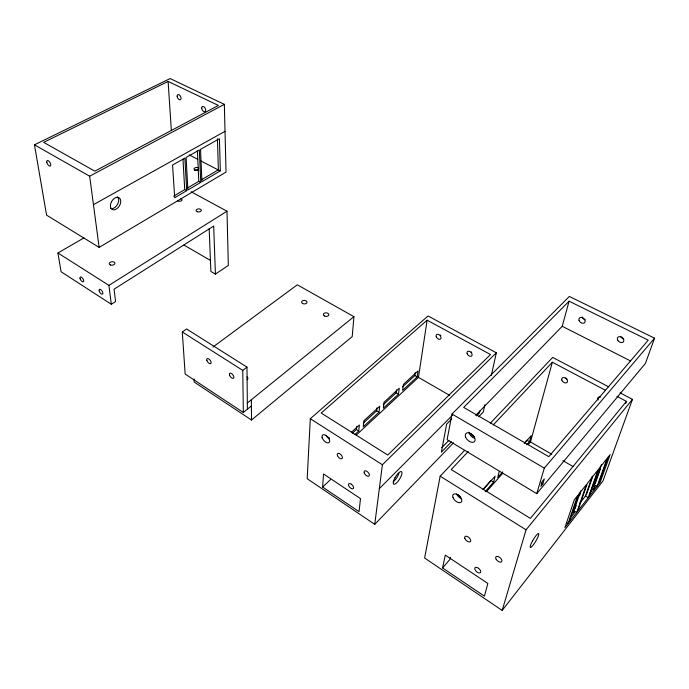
<?xml version="1.0" encoding="UTF-8"?>
<svg xmlns="http://www.w3.org/2000/svg" width="689" height="689" viewBox="0 0 689 689"><rect width="100%" height="100%" fill="white"/><g stroke="black" fill="none" stroke-linecap="round" stroke-linejoin="round"><path stroke-width="1.03" d="M491.343 375.41L496.33 352.794L428.05 315.967L310.3 418.714L307.182 478.709L374.738 524.338L453.543 442.786M322.633 487.071L323.529 473.98L360.493 498.603L359.064 511.634L322.633 487.071L330.487 479.63M212.961 347.023L297.312 284.807L353.931 316.682L352.208 336.628L251.494 420.032L194.177 382.059L193.997 379.036M352.492 433.105L356.402 429.497L356.695 426.491M354.852 434.587L358.754 430.978L359.357 424.958L351.511 432.184M363.275 423.158L376.659 410.808L377.012 407.802M378.993 412.229L379.708 406.217L363.887 420.781L363.258 426.801L378.993 412.229L376.659 410.808M374.738 524.338L382.395 464.748L496.33 352.794M383.265 404.71L396.123 392.842L396.528 389.845M398.44 394.211L399.25 388.217L384.057 402.212L383.325 408.215L398.44 394.211L396.123 392.842M402.591 386.873L414.847 375.565L415.286 372.577M417.138 376.892L418.042 370.915L403.435 384.367L402.6 390.353L417.138 376.892L414.847 375.565M356.187 435.164L418.447 377.374L427.128 320.187L490.516 354.542L387.752 455.05L321.177 413.038L427.128 320.187M464.593 450.399L440.168 476.194L424.613 558.021L502.186 610.428L603.004 480.87L632.45 399.344L620.109 392.859M451.984 414.02L447.109 439.694L536.748 493.651L645.455 363.361L654.55 338.187L569.355 296.451L451.984 414.02L544.301 468.132L536.748 493.651M442.571 567.934L445.301 555.101L487.855 583.445L484.427 596.157L442.571 567.934L450.012 559.322L450.451 557.349M479.957 410.782L479.51 412.857L476.581 415.872M484.892 404.693L483.282 412.013L478.821 416.63M485.159 491.679L493.643 482.119L495.115 476.151L483.041 489.698M499.215 471.552L497.725 477.52L502.703 471.913M526.784 444.775L529.514 441.701L531.141 435.732L524.295 443.423M528.342 444.388L530.478 441.976L552.354 362.216L605.545 390.327M475.686 415.389L562.215 326.285L569.097 301.196L648.237 340.168L548.771 456.661L463.663 407.406L569.097 301.196M502.186 610.428L526.051 529.815L632.45 399.344M542.803 484.005L544.31 478.967L542.338 481.31L540.831 486.348L542.803 484.005L540.968 482.911M568.158 523.451L577.623 495.649L574.307 499.835L564.902 527.619L568.158 523.451L566.737 522.581M580.767 490.74L573.265 512.659L574.574 510.997M575.194 508.542L576.219 505.554M579.621 495.615L580.646 492.635M576.779 512.401L586.391 484.574L578.571 494.452L569.097 522.253L576.779 512.401L575.358 511.548L569.588 518.929M579.483 503.625L585.443 496.028L592.376 476.133M586.33 494.9L592.239 477.985M588.251 497.682L598.069 469.838L587.321 483.402L577.692 511.229L588.251 497.682L585.443 496.028M595.072 487.399L593.677 486.598L601.445 464.653M595.244 483.523L600.532 468.598M625.715 403.384L626.439 401.368L616.939 396.347M597.165 486.253L607.13 458.392L598.965 468.701L589.138 496.545L597.165 486.253L595.77 485.444L590.206 492.557M593.22 489.776L594.452 488.191M593.677 486.598L594.943 484.987M626.439 401.368L530.427 518.404L451.226 469.545L468.201 451.528M544.301 468.132L654.55 338.187M486.4 491.705L502.755 473.257M483.204 489.242L490.99 480.5L493.643 482.119M524.872 442.51L526.241 440.977M493.298 424.889L552.354 362.216M490.508 423.046L552.69 357.402L608.714 386.865M451.416 441.83L441.373 452.182L446.644 424.079L451.777 418.912M441.744 447.704L448.927 440.331M379.32 488.647L452.595 415.105M247.385 409.188L246.981 367.125L186.573 328.972L182.292 331.995L185.152 374.024L243.338 412.487L251.407 405.907M247.325 403.013L353.931 316.682M243.338 412.487L242.761 370.398L246.981 367.125M209.172 228.774L210.877 271.466L215.416 274.119L228.335 265.386L226.991 211.204L191.086 191.757M83.946 237.912L57.919 252.984L61.08 271.759L111.342 304.271L115.588 301.541L114.047 289.199L213.685 226.061L215.416 274.119M57.919 252.984L108.905 285.375L226.991 211.204M99.138 247.394L226.026 172.095L224.347 104.34L170.14 78.572L34.45 144.802L46.585 215.157L99.138 247.394L89.665 176.203L34.45 144.802M173.654 196.107L184.721 189.604L186.702 190.681L174.713 197.743L172.56 165.024L184.885 158.108L186.702 190.681M187.752 187.821L198.802 181.336L200.775 182.378L199.336 149.995L186.099 157.419L187.89 189.983L200.775 182.378M201.799 179.571L218.37 169.83L220.334 170.855L219.421 138.722L200.525 149.324L201.929 181.698L220.334 170.855M93.454 204.667L225.01 131.332M89.665 176.203L224.347 104.34M168.116 81.423L43.665 142.356L94.806 171.156L218.387 105.443L168.116 81.423L171.328 130.238M562.215 326.285L630.702 361.019M189.294 154.93L197.752 159.314M200.568 160.778L218.422 170.037M418.447 377.374L449.693 395.391M530.478 441.976L551.777 454.258M562.896 460.665L573.084 466.548M526.921 440.211L529.514 441.701M183.972 245.086L210.412 260.382M440.168 476.194L526.051 529.815M356.402 429.497L358.754 430.978M182.292 331.995L242.761 370.398M310.3 418.714L382.395 464.748M117.225 196.821L117.655 197.14A6.752 4.47 -59.9 0 1 118.284 202.687L117.604 204.28A6.752 4.47 -59.9 0 1 110.421 208.362M108.905 285.375L111.342 304.271M182.973 159.15L184.721 189.604M197.416 151.046L198.802 181.336M217.44 138.79L218.37 169.83M251.373 399.732L251.494 420.032M198.639 170.002A2.704 1.49 -1.4 0 1 194.823 170.071A2.704 1.49 -1.4 0 1 194.806 167.961A2.704 1.49 -1.4 0 1 198.63 167.892M180.776 198.501A2.584 1.481 -2.3 0 1 181.491 200.671A2.584 1.481 -2.3 0 1 177.607 200.895M194.496 170.536A2.696 1.49 -1.4 0 1 198.733 170.157M246.929 376.874A2.937 2.084 -1.2 0 1 247.093 379.82M398.94 473.265A7.355 2.343 -58.3 0 1 398.345 474.824L397.527 476.469A7.355 2.343 -58.3 0 1 393.23 481.835M440.874 335.569A2.945 1.938 47.1 0 1 440.323 335.035M329.282 437.722A3.299 1.774 48.4 0 1 328.627 437.222M471.707 352.415A3.006 1.998 45.1 0 1 471.147 351.864M329.385 438.919A4.952 2.661 48.4 0 1 326.104 435.241M461.406 498.569A5.564 3.161 43 0 1 456.523 493.918M598.147 400.051A3.385 2.308 37.1 0 1 600.713 396.976M460.243 496.735A3.712 2.101 43 0 1 458.245 494.736M567.047 379.096A3.273 2.248 39.4 0 1 565.721 378.037M474.514 438.273A5.882 3.6 43.3 0 1 468.942 432.175M474.127 436.714A3.919 2.403 43.3 0 1 470.742 433.364M623.691 338.936A3.548 2.601 36.2 0 1 620.884 336.783M585.28 319.808A3.445 2.523 39.3 0 1 582.239 316.957M608.008 457.281L598.035 485.142L600.136 482.438L610.144 454.585L608.008 457.281M111.523 201.688L110.843 203.307A6.761 4.461 -59.9 0 0 111.506 208.87L112.453 209.551A6.761 4.461 -59.9 0 0 119.645 205.451L120.317 203.858A6.761 4.461 -59.9 0 0 119.697 198.311L118.766 197.605A6.761 4.461 -59.9 0 0 111.523 201.688M395.055 477.658L394.229 479.329A7.364 2.325 -58.3 0 0 393.557 484.005L394.099 484.281A7.364 2.325 -58.3 0 0 400.154 478.14L400.972 476.495A7.364 2.325 -58.3 0 0 401.67 471.81L401.136 471.517A7.364 2.325 -58.3 0 0 395.055 477.658M532.649 540.701L531.693 542.519A8.087 1.481 -59.3 0 0 530.22 547.324L530.556 547.505A8.087 1.481 -59.3 0 0 536.283 540.331L537.222 538.54A8.087 1.481 -59.3 0 0 538.72 533.725L538.393 533.519A8.087 1.481 -59.3 0 0 532.649 540.701M351.442 484.272L350.77 483.859A3.29 1.714 46.9 0 0 348.867 486.038A3.29 1.714 46.9 0 0 353.199 488.69A3.29 1.714 46.9 0 0 351.442 484.272M478.467 568.279L477.692 567.796A3.634 1.912 41.7 0 0 475.057 569.751A3.634 1.912 41.7 0 0 480.087 572.843A3.634 1.912 41.7 0 0 478.467 568.279M201.705 108.139A2.851 1.688 62.1 0 0 204.788 111.721A2.851 1.688 62.1 0 0 204.624 107.475A2.851 1.688 62.1 0 0 201.705 108.139M177.142 96.236A2.825 1.628 62.6 0 0 180.173 99.759A2.825 1.628 62.6 0 0 179.932 95.538A2.825 1.628 62.6 0 0 177.142 96.236M46.792 162.156A3.135 1.464 60.1 0 0 50.108 166.092A3.135 1.464 60.1 0 0 49.384 161.639A3.135 1.464 60.1 0 0 46.792 162.156M99.225 291.102A2.842 1.309 56.2 0 0 102.532 294.108A2.842 1.309 56.2 0 0 101.197 289.974A2.842 1.309 56.2 0 0 99.225 291.102M80.122 278.812A2.808 1.266 56.6 0 0 83.352 281.767A2.808 1.266 56.6 0 0 81.991 277.65A2.808 1.266 56.6 0 0 80.122 278.812M197.407 211.764A2.618 1.516 -1.7 0 0 201.317 210.36A2.618 1.516 -1.7 0 0 197.39 209.129A2.618 1.516 -1.7 0 0 197.407 211.764M110.498 265.015A2.842 1.731 -5.8 0 0 114.891 263.387A2.842 1.731 -5.8 0 0 110.791 262.001A2.842 1.731 -5.8 0 0 110.498 265.015M229.463 374.894A3.066 1.567 52.2 0 0 233.244 378.287A3.066 1.567 52.2 0 0 232.159 374.015A3.066 1.567 52.2 0 0 229.463 374.894M206.838 360.33A3.023 1.516 53 0 0 210.533 363.663A3.023 1.516 53 0 0 209.396 359.408A3.023 1.516 53 0 0 206.838 360.33M302.583 303.47A2.687 1.757 2.4 0 0 306.958 302.549A2.687 1.757 2.4 0 0 303.41 300.499A2.687 1.757 2.4 0 0 302.583 303.47M324.373 315.941A2.722 1.8 3.5 0 0 328.774 314.985A2.722 1.8 3.5 0 0 325.13 312.892A2.722 1.8 3.5 0 0 324.373 315.941M436.275 336.723A2.954 1.938 47.1 0 0 440.495 339.04A2.954 1.938 47.1 0 0 438.927 334.647A2.954 1.938 47.1 0 0 436.275 336.723M467.151 353.646A3.023 1.998 45.2 0 0 471.509 356.049A3.023 1.998 45.2 0 0 469.976 351.614A3.023 1.998 45.2 0 0 467.151 353.646M337.498 455.679A3.324 1.766 47.7 0 0 341.977 458.598A3.324 1.766 47.7 0 0 340.022 453.913A3.324 1.766 47.7 0 0 337.498 455.679M364.292 473.093A3.385 1.817 46.6 0 0 368.908 476.099A3.385 1.817 46.6 0 0 366.97 471.379A3.385 1.817 46.6 0 0 364.292 473.093M322.107 437.42A4.969 2.653 48.5 0 0 328.515 442.838A4.969 2.653 48.5 0 0 326.896 436.12A4.969 2.653 48.5 0 0 322.107 437.42M464.842 538.445A3.669 1.989 42.3 0 0 470.01 541.812A3.669 1.989 42.3 0 0 468.184 536.955A3.669 1.989 42.3 0 0 464.842 538.445M496.192 559.339A3.764 2.041 41 0 0 501.618 561.759A3.764 2.041 41 0 0 498.56 556.721A3.764 2.041 41 0 0 496.192 559.339M453.035 497.691A5.59 3.152 43.1 0 0 460.967 502.41A5.59 3.152 43.1 0 0 457.797 494.762A5.59 3.152 43.1 0 0 453.035 497.691M561.828 380.052A3.29 2.248 39.5 0 0 566.737 382.688A3.29 2.248 39.5 0 0 565.273 377.994A3.29 2.248 39.5 0 0 561.828 380.052M465.626 437.179A5.908 3.591 43.4 0 0 474.144 441.907A5.908 3.591 43.4 0 0 470.802 433.579A5.908 3.591 43.4 0 0 465.626 437.179M579.027 320.29A3.454 2.523 39.4 0 0 584.263 322.917A3.454 2.523 39.4 0 0 582.756 317.836A3.454 2.523 39.4 0 0 579.027 320.29M617.775 340.263A3.566 2.601 36.3 0 0 623.416 341.77A3.566 2.601 36.3 0 0 620.6 336.757A3.566 2.601 36.3 0 0 617.775 340.263"/></g></svg>
